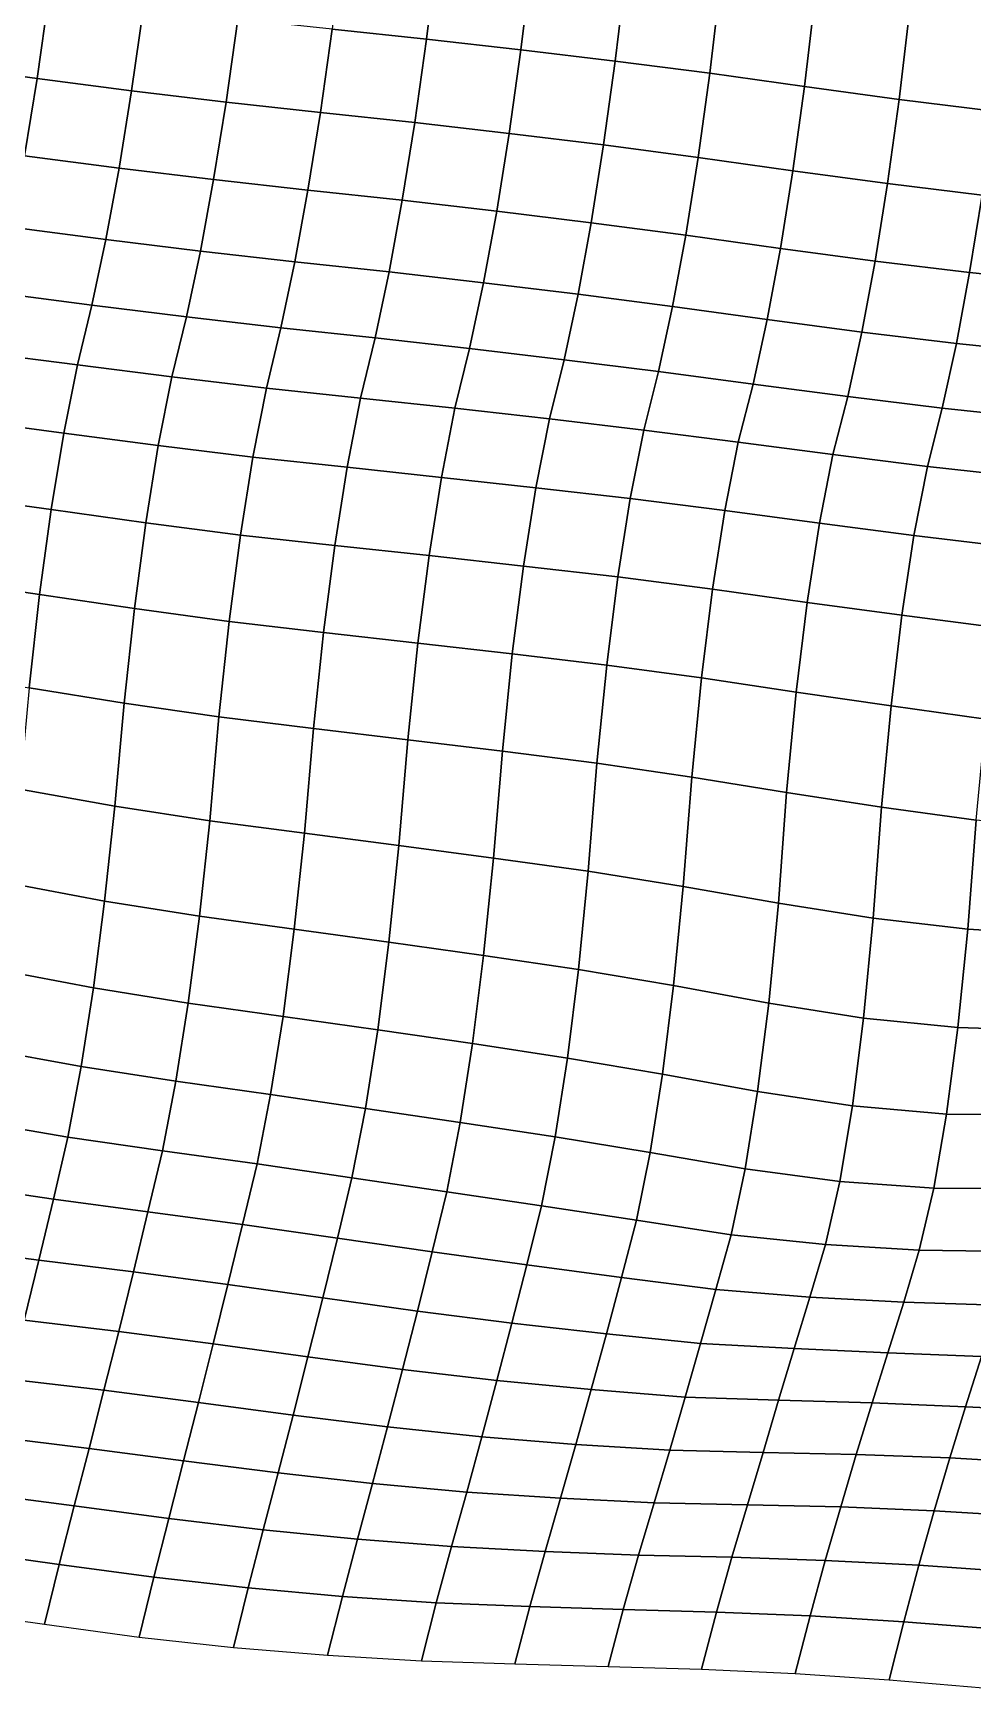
# Model space of a CAD drawing. Header units: metres. Extents: x -7.7 to 4.4, y -0.6 to 4.9.
# Drawn here: x -3.104 to -1.636, y -0.032 to 2.553 of the extents above; entities that cross this region are included whole.
import ezdxf

# ---------------------------------------------------------------- set-up
doc = ezdxf.new("R2010")
doc.units = ezdxf.units.M

msp = doc.modelspace()

# ---------------------------------------------------------------- linework, layer by layer
at = {"layer": 'C1'}
for points in [[(-2.61938, 2.69872, -8.23774), (-2.63656, 2.55951, -8.16573), (-2.48923, 2.54378, -8.14996), (-2.47208, 2.68309, -8.22188)], [(-2.47208, 2.68309, -8.22188), (-2.48923, 2.54378, -8.14996), (-2.34178, 2.52695, -8.13518), (-2.32469, 2.66681, -8.20661)], [(-2.32469, 2.66681, -8.20661), (-2.34178, 2.52695, -8.13518), (-2.19425, 2.50957, -8.1209), (-2.17728, 2.65042, -8.19143)], [(-2.17728, 2.65042, -8.19143), (-2.19425, 2.50957, -8.1209), (-2.04653, 2.49065, -8.10799), (-2.02966, 2.63227, -8.17784)], [(-3.22699, 2.63166, -8.22051), (-3.24542, 2.50245, -8.13952), (-3.09752, 2.4821, -8.1279), (-3.07915, 2.61176, -8.20849)], [(-3.07915, 2.61176, -8.20849), (-3.09752, 2.4821, -8.1279), (-2.94978, 2.46308, -8.11509), (-2.93142, 2.59273, -8.19568)], [(-2.02966, 2.63227, -8.17784), (-2.04653, 2.49065, -8.10799), (-1.89858, 2.46986, -8.09676), (-1.88173, 2.61171, -8.16641)], [(-1.88173, 2.61171, -8.16641), (-1.89858, 2.46986, -8.09676), (-1.75069, 2.44963, -8.08504), (-1.73382, 2.59125, -8.15488)], [(-2.93142, 2.59273, -8.19568), (-2.94978, 2.46308, -8.11509), (-2.80219, 2.44515, -8.1013), (-2.78385, 2.57502, -8.18169)], [(-1.73382, 2.59125, -8.15488), (-1.75069, 2.44963, -8.08504), (-1.60301, 2.43104, -8.07184), (-1.58605, 2.5719, -8.14237)], [(-2.78385, 2.57502, -8.18169), (-2.80219, 2.44515, -8.1013), (-2.65485, 2.42931, -8.08563), (-2.63656, 2.55951, -8.16573)], [(-2.63656, 2.55951, -8.16573), (-2.65485, 2.42931, -8.08563), (-2.50752, 2.41347, -8.06996), (-2.48923, 2.54378, -8.14996)], [(-2.48923, 2.54378, -8.14996), (-2.50752, 2.41347, -8.06996), (-2.36003, 2.39642, -8.05538), (-2.34178, 2.52695, -8.13518)], [(-2.34178, 2.52695, -8.13518), (-2.36003, 2.39642, -8.05538), (-2.21244, 2.37849, -8.04159), (-2.19425, 2.50957, -8.1209)], [(-2.19425, 2.50957, -8.1209), (-2.21244, 2.37849, -8.04159), (-2.06466, 2.35913, -8.02907), (-2.04653, 2.49065, -8.10799)], [(-3.24542, 2.50245, -8.13952), (-3.26492, 2.38192, -8.05074), (-3.11702, 2.36157, -8.03912), (-3.09752, 2.4821, -8.1279)], [(-3.09752, 2.4821, -8.1279), (-3.11702, 2.36157, -8.03912), (-2.96928, 2.34244, -8.02641), (-2.94978, 2.46308, -8.11509)], [(-2.04653, 2.49065, -8.10799), (-2.06466, 2.35913, -8.02907), (-1.91669, 2.33823, -8.01794), (-1.89858, 2.46986, -8.09676)], [(-2.94978, 2.46308, -8.11509), (-2.96928, 2.34244, -8.02641), (-2.82165, 2.32429, -8.01282), (-2.80219, 2.44515, -8.1013)], [(-1.89858, 2.46986, -8.09676), (-1.91669, 2.33823, -8.01794), (-1.76884, 2.31822, -8.00602), (-1.75069, 2.44963, -8.08504)], [(-2.80219, 2.44515, -8.1013), (-2.82165, 2.32429, -8.01282), (-2.67428, 2.30812, -7.99744), (-2.65485, 2.42931, -8.08563)], [(-1.75069, 2.44963, -8.08504), (-1.76884, 2.31822, -8.00602), (-1.62121, 2.30007, -7.99243), (-1.60301, 2.43104, -8.07184)], [(-2.65485, 2.42931, -8.08563), (-2.67428, 2.30812, -7.99744), (-2.52694, 2.29227, -7.98178), (-2.50752, 2.41347, -8.06996)], [(-2.50752, 2.41347, -8.06996), (-2.52694, 2.29227, -7.98178), (-2.37946, 2.27522, -7.96719), (-2.36003, 2.39642, -8.05538)], [(-2.36003, 2.39642, -8.05538), (-2.37946, 2.27522, -7.96719), (-2.23183, 2.25708, -7.9536), (-2.21244, 2.37849, -8.04159)], [(-3.11702, 2.36157, -8.03912), (-3.13764, 2.24994, -7.94236), (-2.9899, 2.2308, -7.92965), (-2.96928, 2.34244, -8.02641)], [(-2.21244, 2.37849, -8.04159), (-2.23183, 2.25708, -7.9536), (-2.08405, 2.23761, -7.94118), (-2.06466, 2.35913, -8.02907)], [(-2.06466, 2.35913, -8.02907), (-2.08405, 2.23761, -7.94118), (-1.93609, 2.21682, -7.92995), (-1.91669, 2.33823, -8.01794)], [(-2.96928, 2.34244, -8.02641), (-2.9899, 2.2308, -7.92965), (-2.84226, 2.21254, -7.91615), (-2.82165, 2.32429, -8.01282)], [(-1.91669, 2.33823, -8.01794), (-1.93609, 2.21682, -7.92995), (-1.78826, 2.19703, -7.91784), (-1.76884, 2.31822, -8.00602)], [(-2.82165, 2.32429, -8.01282), (-2.84226, 2.21254, -7.91615), (-2.69483, 2.19593, -7.90117), (-2.67428, 2.30812, -7.99744)], [(-2.67428, 2.30812, -7.99744), (-2.69483, 2.19593, -7.90117), (-2.54749, 2.18009, -7.88551), (-2.52694, 2.29227, -7.98178)], [(-1.76884, 2.31822, -8.00602), (-1.78826, 2.19703, -7.91784), (-1.64068, 2.17921, -7.90395), (-1.62121, 2.30007, -7.99243)], [(-2.52694, 2.29227, -7.98178), (-2.54749, 2.18009, -7.88551), (-2.40004, 2.16326, -7.87073), (-2.37946, 2.27522, -7.96719)], [(-2.37946, 2.27522, -7.96719), (-2.40004, 2.16326, -7.87073), (-2.25243, 2.14522, -7.85703), (-2.23183, 2.25708, -7.9536)], [(-1.62121, 2.30007, -7.99243), (-1.64068, 2.17921, -7.90395), (-1.49347, 2.16436, -7.88739), (-1.47392, 2.28456, -7.97646)], [(-3.13764, 2.24994, -7.94236), (-3.15939, 2.14731, -7.83751), (-3.01166, 2.12829, -7.8247), (-2.9899, 2.2308, -7.92965)], [(-2.23183, 2.25708, -7.9536), (-2.25243, 2.14522, -7.85703), (-2.10469, 2.12619, -7.84422), (-2.08405, 2.23761, -7.94118)], [(-2.9899, 2.2308, -7.92965), (-3.01166, 2.12829, -7.8247), (-2.86401, 2.10992, -7.8113), (-2.84226, 2.21254, -7.91615)], [(-2.08405, 2.23761, -7.94118), (-2.10469, 2.12619, -7.84422), (-1.95678, 2.10574, -7.8327), (-1.93609, 2.21682, -7.92995)], [(-2.84226, 2.21254, -7.91615), (-2.86401, 2.10992, -7.8113), (-2.71651, 2.09276, -7.79682), (-2.69483, 2.19593, -7.90117)], [(-1.93609, 2.21682, -7.92995), (-1.95678, 2.10574, -7.8327), (-1.80896, 2.08605, -7.82048), (-1.78826, 2.19703, -7.91784)], [(-2.69483, 2.19593, -7.90117), (-2.71651, 2.09276, -7.79682), (-2.56919, 2.07703, -7.78105), (-2.54749, 2.18009, -7.88551)], [(-2.54749, 2.18009, -7.88551), (-2.56919, 2.07703, -7.78105), (-2.42177, 2.06052, -7.76598), (-2.40004, 2.16326, -7.87073)], [(-1.78826, 2.19703, -7.91784), (-1.80896, 2.08605, -7.82048), (-1.66138, 2.06823, -7.80659), (-1.64068, 2.17921, -7.90395)], [(-1.64068, 2.17921, -7.90395), (-1.66138, 2.06823, -7.80659), (-1.51417, 2.05338, -7.79004), (-1.49347, 2.16436, -7.88739)], [(-3.15939, 2.14731, -7.83751), (-3.18228, 2.05381, -7.72448), (-3.03456, 2.03489, -7.71157), (-3.01166, 2.12829, -7.8247)], [(-2.40004, 2.16326, -7.87073), (-2.42177, 2.06052, -7.76598), (-2.27423, 2.04304, -7.75179), (-2.25243, 2.14522, -7.85703)], [(-3.01166, 2.12829, -7.8247), (-3.03456, 2.03489, -7.71157), (-2.88687, 2.01619, -7.69847), (-2.86401, 2.10992, -7.8113)], [(-2.25243, 2.14522, -7.85703), (-2.27423, 2.04304, -7.75179), (-2.12658, 2.02467, -7.73839), (-2.10469, 2.12619, -7.84422)], [(-2.10469, 2.12619, -7.84422), (-2.12658, 2.02467, -7.73839), (-1.97875, 2.00487, -7.72627), (-1.95678, 2.10574, -7.8327)], [(-2.86401, 2.10992, -7.8113), (-2.88687, 2.01619, -7.69847), (-2.73931, 1.99859, -7.68438), (-2.71651, 2.09276, -7.79682)], [(-1.95678, 2.10574, -7.8327), (-1.97875, 2.00487, -7.72627), (-1.83095, 1.98529, -7.71396), (-1.80896, 2.08605, -7.82048)], [(-2.71651, 2.09276, -7.79682), (-2.73931, 1.99859, -7.68438), (-2.592, 1.98297, -7.66851), (-2.56919, 2.07703, -7.78105)], [(-2.56919, 2.07703, -7.78105), (-2.592, 1.98297, -7.66851), (-2.44466, 1.96702, -7.65294), (-2.42177, 2.06052, -7.76598)], [(-1.80896, 2.08605, -7.82048), (-1.83095, 1.98529, -7.71396), (-1.68334, 1.96726, -7.70026), (-1.66138, 2.06823, -7.80659)], [(-3.18228, 2.05381, -7.72448), (-3.2036, 1.94777, -7.62268), (-3.05582, 1.92842, -7.61017), (-3.03456, 2.03489, -7.71157)], [(-2.42177, 2.06052, -7.76598), (-2.44466, 1.96702, -7.65294), (-2.29722, 1.95041, -7.63797), (-2.27423, 2.04304, -7.75179)], [(-2.27423, 2.04304, -7.75179), (-2.29722, 1.95041, -7.63797), (-2.14971, 1.93314, -7.62358), (-2.12658, 2.02467, -7.73839)], [(-1.66138, 2.06823, -7.80659), (-1.68334, 1.96726, -7.70026), (-1.53604, 1.95174, -7.6843), (-1.51417, 2.05338, -7.79004)], [(-3.03456, 2.03489, -7.71157), (-3.05582, 1.92842, -7.61017), (-2.90805, 1.90906, -7.59766), (-2.88687, 2.01619, -7.69847)], [(-2.12658, 2.02467, -7.73839), (-2.14971, 1.93314, -7.62358), (-2.00198, 1.91411, -7.61077), (-1.97875, 2.00487, -7.72627)], [(-2.88687, 2.01619, -7.69847), (-2.90805, 1.90906, -7.59766), (-2.7604, 1.89069, -7.58426), (-2.73931, 1.99859, -7.68438)], [(-2.73931, 1.99859, -7.68438), (-2.7604, 1.89069, -7.58426), (-2.61308, 1.87496, -7.56849), (-2.592, 1.98297, -7.66851)], [(-1.97875, 2.00487, -7.72627), (-2.00198, 1.91411, -7.61077), (-1.8542, 1.89475, -7.59826), (-1.83095, 1.98529, -7.71396)], [(-2.592, 1.98297, -7.66851), (-2.61308, 1.87496, -7.56849), (-2.46574, 1.85912, -7.55283), (-2.44466, 1.96702, -7.65294)], [(-2.44466, 1.96702, -7.65294), (-2.46574, 1.85912, -7.55283), (-2.31837, 1.84295, -7.53746), (-2.29722, 1.95041, -7.63797)], [(-1.83095, 1.98529, -7.71396), (-1.8542, 1.89475, -7.59826), (-1.70654, 1.87627, -7.58496), (-1.68334, 1.96726, -7.70026)], [(-1.68334, 1.96726, -7.70026), (-1.70654, 1.87627, -7.58496), (-1.55912, 1.85977, -7.56989), (-1.53604, 1.95174, -7.6843)], [(-3.2036, 1.94777, -7.62268), (-3.22335, 1.82922, -7.53213), (-3.07545, 1.80887, -7.52051), (-3.05582, 1.92842, -7.61017)], [(-2.29722, 1.95041, -7.63797), (-2.31837, 1.84295, -7.53746), (-2.17091, 1.82612, -7.52268), (-2.14971, 1.93314, -7.62358)], [(-3.05582, 1.92842, -7.61017), (-3.07545, 1.80887, -7.52051), (-2.92753, 1.78831, -7.50908), (-2.90805, 1.90906, -7.59766)], [(-2.14971, 1.93314, -7.62358), (-2.17091, 1.82612, -7.52268), (-2.02322, 1.80742, -7.50957), (-2.00198, 1.91411, -7.61077)], [(-2.00198, 1.91411, -7.61077), (-2.02322, 1.80742, -7.50957), (-1.87539, 1.78762, -7.49746), (-1.8542, 1.89475, -7.59826)], [(-2.90805, 1.90906, -7.59766), (-2.92753, 1.78831, -7.50908), (-2.77977, 1.76906, -7.49647), (-2.7604, 1.89069, -7.58426)], [(-2.7604, 1.89069, -7.58426), (-2.77977, 1.76906, -7.49647), (-2.63239, 1.75289, -7.4811), (-2.61308, 1.87496, -7.56849)], [(-1.8542, 1.89475, -7.59826), (-1.87539, 1.78762, -7.49746), (-1.72764, 1.76849, -7.48475), (-1.70654, 1.87627, -7.58496)], [(-2.61308, 1.87496, -7.56849), (-2.63239, 1.75289, -7.4811), (-2.48504, 1.73694, -7.46553), (-2.46574, 1.85912, -7.55283)], [(-1.70654, 1.87627, -7.58496), (-1.72764, 1.76849, -7.48475), (-1.58004, 1.75056, -7.47095), (-1.55912, 1.85977, -7.56989)], [(-2.46574, 1.85912, -7.55283), (-2.48504, 1.73694, -7.46553), (-2.33764, 1.72055, -7.45036), (-2.31837, 1.84295, -7.53746)], [(-2.31837, 1.84295, -7.53746), (-2.33764, 1.72055, -7.45036), (-2.19018, 1.70372, -7.43558), (-2.17091, 1.82612, -7.52268)], [(-3.22335, 1.82922, -7.53213), (-3.24155, 1.69825, -7.45272), (-3.09345, 1.67626, -7.44258), (-3.07545, 1.80887, -7.52051)], [(-2.17091, 1.82612, -7.52268), (-2.19018, 1.70372, -7.43558), (-2.04243, 1.68458, -7.42287), (-2.02322, 1.80742, -7.50957)], [(-3.07545, 1.80887, -7.52051), (-3.09345, 1.67626, -7.44258), (-2.94533, 1.65415, -7.43253), (-2.92753, 1.78831, -7.50908)], [(-2.92753, 1.78831, -7.50908), (-2.94533, 1.65415, -7.43253), (-2.79743, 1.63381, -7.4209), (-2.77977, 1.76906, -7.49647)], [(-2.02322, 1.80742, -7.50957), (-2.04243, 1.68458, -7.42287), (-1.89449, 1.6639, -7.41154), (-1.87539, 1.78762, -7.49746)], [(-1.87539, 1.78762, -7.49746), (-1.89449, 1.6639, -7.41154), (-1.74662, 1.64378, -7.39972), (-1.72764, 1.76849, -7.48475)], [(-2.77977, 1.76906, -7.49647), (-2.79743, 1.63381, -7.4209), (-2.64996, 1.61687, -7.40622), (-2.63239, 1.75289, -7.4811)], [(-1.72764, 1.76849, -7.48475), (-1.74662, 1.64378, -7.39972), (-1.59885, 1.62442, -7.3872), (-1.58004, 1.75056, -7.47095)], [(-2.63239, 1.75289, -7.4811), (-2.64996, 1.61687, -7.40622), (-2.50253, 1.60026, -7.39125), (-2.48504, 1.73694, -7.46553)], [(-2.48504, 1.73694, -7.46553), (-2.50253, 1.60026, -7.39125), (-2.35506, 1.58332, -7.37657), (-2.33764, 1.72055, -7.45036)], [(-2.33764, 1.72055, -7.45036), (-2.35506, 1.58332, -7.37657), (-2.20752, 1.56583, -7.36238), (-2.19018, 1.70372, -7.43558)], [(-3.24155, 1.69825, -7.45272), (-3.25822, 1.55498, -7.38435), (-3.10981, 1.53057, -7.37638), (-3.09345, 1.67626, -7.44258)], [(-2.19018, 1.70372, -7.43558), (-2.20752, 1.56583, -7.36238), (-2.05966, 1.54581, -7.35046), (-2.04243, 1.68458, -7.42287)], [(-2.04243, 1.68458, -7.42287), (-2.05966, 1.54581, -7.35046), (-1.91156, 1.52382, -7.34031), (-1.89449, 1.6639, -7.41154)], [(-3.09345, 1.67626, -7.44258), (-3.10981, 1.53057, -7.37638), (-2.96145, 1.50648, -7.36811), (-2.94533, 1.65415, -7.43253)], [(-1.89449, 1.6639, -7.41154), (-1.91156, 1.52382, -7.34031), (-1.76349, 1.50215, -7.32987), (-1.74662, 1.64378, -7.39972)], [(-2.94533, 1.65415, -7.43253), (-2.96145, 1.50648, -7.36811), (-2.8134, 1.48493, -7.35757), (-2.79743, 1.63381, -7.4209)], [(-2.79743, 1.63381, -7.4209), (-2.8134, 1.48493, -7.35757), (-2.6658, 1.467, -7.34377), (-2.64996, 1.61687, -7.40622)], [(-1.74662, 1.64378, -7.39972), (-1.76349, 1.50215, -7.32987), (-1.61555, 1.48148, -7.31854), (-1.59885, 1.62442, -7.3872)], [(-2.64996, 1.61687, -7.40622), (-2.6658, 1.467, -7.34377), (-2.51823, 1.44929, -7.32978), (-2.50253, 1.60026, -7.39125)], [(-2.50253, 1.60026, -7.39125), (-2.51823, 1.44929, -7.32978), (-2.37062, 1.43125, -7.31609), (-2.35506, 1.58332, -7.37657)], [(-2.35506, 1.58332, -7.37657), (-2.37062, 1.43125, -7.31609), (-2.22293, 1.41256, -7.30298), (-2.20752, 1.56583, -7.36238)], [(-2.20752, 1.56583, -7.36238), (-2.22293, 1.41256, -7.30298), (-2.07487, 1.39089, -7.29254), (-2.05966, 1.54581, -7.35046)], [(-3.10981, 1.53057, -7.37638), (-3.12455, 1.37191, -7.32182), (-2.97587, 1.3453, -7.31581), (-2.96145, 1.50648, -7.36811)], [(-2.05966, 1.54581, -7.35046), (-2.07487, 1.39089, -7.29254), (-1.92653, 1.36703, -7.28407), (-1.91156, 1.52382, -7.34031)], [(-2.96145, 1.50648, -7.36811), (-2.97587, 1.3453, -7.31581), (-2.82764, 1.32232, -7.30655), (-2.8134, 1.48493, -7.35757)], [(-1.91156, 1.52382, -7.34031), (-1.92653, 1.36703, -7.28407), (-1.77826, 1.34372, -7.27511), (-1.76349, 1.50215, -7.32987)], [(-1.76349, 1.50215, -7.32987), (-1.77826, 1.34372, -7.27511), (-1.63042, 1.32381, -7.26309), (-1.61555, 1.48148, -7.31854)], [(-2.8134, 1.48493, -7.35757), (-2.82764, 1.32232, -7.30655), (-2.67988, 1.30308, -7.29394), (-2.6658, 1.467, -7.34377)], [(-2.6658, 1.467, -7.34377), (-2.67988, 1.30308, -7.29394), (-2.53213, 1.28394, -7.28123), (-2.51823, 1.44929, -7.32978)], [(-2.51823, 1.44929, -7.32978), (-2.53213, 1.28394, -7.28123), (-2.38433, 1.26436, -7.26892), (-2.37062, 1.43125, -7.31609)], [(-2.37062, 1.43125, -7.31609), (-2.38433, 1.26436, -7.26892), (-2.23642, 1.24391, -7.25739), (-2.22293, 1.41256, -7.30298)], [(-2.22293, 1.41256, -7.30298), (-2.23642, 1.24391, -7.25739), (-2.08808, 1.22004, -7.24892), (-2.07487, 1.39089, -7.29254)], [(-3.12455, 1.37191, -7.32182), (-3.14075, 1.2249, -7.2568), (-2.9919, 1.19698, -7.25198), (-2.97587, 1.3453, -7.31581)], [(-2.07487, 1.39089, -7.29254), (-2.08808, 1.22004, -7.24892), (-1.93944, 1.19377, -7.24262), (-1.92653, 1.36703, -7.28407)], [(-2.97587, 1.3453, -7.31581), (-2.9919, 1.19698, -7.25198), (-2.84359, 1.17334, -7.24331), (-2.82764, 1.32232, -7.30655)], [(-1.92653, 1.36703, -7.28407), (-1.93944, 1.19377, -7.24262), (-1.79117, 1.17045, -7.23366), (-1.77826, 1.34372, -7.27511)], [(-2.82764, 1.32232, -7.30655), (-2.84359, 1.17334, -7.24331), (-2.6957, 1.1531, -7.23159), (-2.67988, 1.30308, -7.29394)], [(-1.77826, 1.34372, -7.27511), (-1.79117, 1.17045, -7.23366), (-1.64369, 1.1534, -7.21908), (-1.63042, 1.32381, -7.26309)], [(-1.63042, 1.32381, -7.26309), (-1.64369, 1.1534, -7.21908), (-1.49719, 1.14426, -7.1974), (-1.48315, 1.30852, -7.24693)], [(-2.67988, 1.30308, -7.29394), (-2.6957, 1.1531, -7.23159), (-2.54782, 1.13286, -7.21987), (-2.53213, 1.28394, -7.28123)], [(-2.53213, 1.28394, -7.28123), (-2.54782, 1.13286, -7.21987), (-2.39987, 1.11208, -7.20864), (-2.38433, 1.26436, -7.26892)], [(-2.38433, 1.26436, -7.26892), (-2.39987, 1.11208, -7.20864), (-2.25179, 1.09031, -7.19829), (-2.23642, 1.24391, -7.25739)], [(-2.23642, 1.24391, -7.25739), (-2.25179, 1.09031, -7.19829), (-2.1033, 1.06524, -7.19091), (-2.08808, 1.22004, -7.24892)], [(-3.14075, 1.2249, -7.2568), (-3.1584, 1.08954, -7.18133), (-3.00952, 1.06139, -7.17671), (-2.9919, 1.19698, -7.25198)], [(-2.08808, 1.22004, -7.24892), (-2.1033, 1.06524, -7.19091), (-1.95452, 1.03786, -7.1856), (-1.93944, 1.19377, -7.24262)], [(-2.9919, 1.19698, -7.25198), (-3.00952, 1.06139, -7.17671), (-2.86121, 1.03775, -7.16804), (-2.84359, 1.17334, -7.24331)], [(-1.93944, 1.19377, -7.24262), (-1.95452, 1.03786, -7.1856), (-1.80623, 1.01433, -7.17683), (-1.79117, 1.17045, -7.23366)], [(-2.84359, 1.17334, -7.24331), (-2.86121, 1.03775, -7.16804), (-2.71326, 1.01697, -7.15681), (-2.6957, 1.1531, -7.23159)], [(-1.79117, 1.17045, -7.23366), (-1.80623, 1.01433, -7.17683), (-1.65902, 0.99947, -7.16028), (-1.64369, 1.1534, -7.21908)], [(-2.6957, 1.1531, -7.23159), (-2.71326, 1.01697, -7.15681), (-2.56528, 0.99596, -7.14578), (-2.54782, 1.13286, -7.21987)], [(-1.64369, 1.1534, -7.21908), (-1.65902, 0.99947, -7.16028), (-1.51311, 0.99506, -7.13436), (-1.49719, 1.14426, -7.1974)], [(-2.54782, 1.13286, -7.21987), (-2.56528, 0.99596, -7.14578), (-2.41723, 0.97441, -7.13524), (-2.39987, 1.11208, -7.20864)], [(-2.39987, 1.11208, -7.20864), (-2.41723, 0.97441, -7.13524), (-2.26907, 0.95198, -7.12549), (-2.25179, 1.09031, -7.19829)], [(-3.1584, 1.08954, -7.18133), (-3.17751, 0.96582, -7.09542), (-3.02874, 0.93855, -7.09), (-3.00952, 1.06139, -7.17671)], [(-2.25179, 1.09031, -7.19829), (-2.26907, 0.95198, -7.12549), (-2.12055, 0.92669, -7.1183), (-2.1033, 1.06524, -7.19091)], [(-3.00952, 1.06139, -7.17671), (-3.02874, 0.93855, -7.09), (-2.88053, 0.91568, -7.08065), (-2.86121, 1.03775, -7.16804)], [(-2.1033, 1.06524, -7.19091), (-2.12055, 0.92669, -7.1183), (-1.9718, 0.89953, -7.11279), (-1.95452, 1.03786, -7.1856)], [(-2.86121, 1.03775, -7.16804), (-2.88053, 0.91568, -7.08065), (-2.73256, 0.89479, -7.06952), (-2.71326, 1.01697, -7.15681)], [(-1.95452, 1.03786, -7.1856), (-1.9718, 0.89953, -7.11279), (-1.82366, 0.87721, -7.10294), (-1.80623, 1.01433, -7.17683)], [(-2.71326, 1.01697, -7.15681), (-2.73256, 0.89479, -7.06952), (-2.58453, 0.87334, -7.05888), (-2.56528, 0.99596, -7.14578)], [(-1.80623, 1.01433, -7.17683), (-1.82366, 0.87721, -7.10294), (-1.67665, 0.864, -7.08491), (-1.65902, 0.99947, -7.16028)], [(-2.56528, 0.99596, -7.14578), (-2.58453, 0.87334, -7.05888), (-2.43641, 0.85124, -7.04883), (-2.41723, 0.97441, -7.13524)], [(-1.65902, 0.99947, -7.16028), (-1.67665, 0.864, -7.08491), (-1.53119, 0.8631, -7.05583), (-1.51311, 0.99506, -7.13436)], [(-3.17751, 0.96582, -7.09542), (-3.19806, 0.85364, -6.99915), (-3.04957, 0.82857, -6.99176), (-3.02874, 0.93855, -7.09)], [(-2.41723, 0.97441, -7.13524), (-2.43641, 0.85124, -7.04883), (-2.28825, 0.82881, -7.03908), (-2.26907, 0.95198, -7.12549)], [(-3.02874, 0.93855, -7.09), (-3.04957, 0.82857, -6.99176), (-2.90153, 0.80712, -6.98112), (-2.88053, 0.91568, -7.08065)], [(-2.26907, 0.95198, -7.12549), (-2.28825, 0.82881, -7.03908), (-2.13986, 0.80451, -7.03101), (-2.12055, 0.92669, -7.1183)], [(-2.88053, 0.91568, -7.08065), (-2.90153, 0.80712, -6.98112), (-2.75359, 0.78645, -6.96979), (-2.73256, 0.89479, -7.06952)], [(-2.12055, 0.92669, -7.1183), (-2.13986, 0.80451, -7.03101), (-1.99128, 0.77878, -7.02421), (-1.9718, 0.89953, -7.11279)], [(-2.73256, 0.89479, -7.06952), (-2.75359, 0.78645, -6.96979), (-2.60554, 0.76489, -6.95925), (-2.58453, 0.87334, -7.05888)], [(-1.9718, 0.89953, -7.11279), (-1.99128, 0.77878, -7.02421), (-1.8435, 0.75931, -7.0118), (-1.82366, 0.87721, -7.10294)], [(-3.19806, 0.85364, -6.99915), (-3.22006, 0.7531, -6.89242), (-3.07199, 0.73133, -6.88208), (-3.04957, 0.82857, -6.99176)], [(-2.58453, 0.87334, -7.05888), (-2.60554, 0.76489, -6.95925), (-2.45743, 0.74279, -6.94921), (-2.43641, 0.85124, -7.04883)], [(-1.82366, 0.87721, -7.10294), (-1.8435, 0.75931, -7.0118), (-1.69682, 0.74874, -6.9914), (-1.67665, 0.864, -7.08491)], [(-1.67665, 0.864, -7.08491), (-1.69682, 0.74874, -6.9914), (-1.5514, 0.74817, -6.96203), (-1.53119, 0.8631, -7.05583)], [(-3.04957, 0.82857, -6.99176), (-3.07199, 0.73133, -6.88208), (-2.9242, 0.71186, -6.86967), (-2.90153, 0.80712, -6.98112)], [(-2.43641, 0.85124, -7.04883), (-2.45743, 0.74279, -6.94921), (-2.30936, 0.72113, -6.93877), (-2.28825, 0.82881, -7.03908)], [(-2.28825, 0.82881, -7.03908), (-2.30936, 0.72113, -6.93877), (-2.16119, 0.69858, -6.92911), (-2.13986, 0.80451, -7.03101)], [(-2.90153, 0.80712, -6.98112), (-2.9242, 0.71186, -6.86967), (-2.77634, 0.69184, -6.85775), (-2.75359, 0.78645, -6.96979)], [(-2.13986, 0.80451, -7.03101), (-2.16119, 0.69858, -6.92911), (-2.01298, 0.67571, -6.91976), (-1.99128, 0.77878, -7.02421)], [(-2.75359, 0.78645, -6.96979), (-2.77634, 0.69184, -6.85775), (-2.62833, 0.67062, -6.84691), (-2.60554, 0.76489, -6.95925)], [(-1.99128, 0.77878, -7.02421), (-2.01298, 0.67571, -6.91976), (-1.86571, 0.66042, -6.9036), (-1.8435, 0.75931, -7.0118)], [(-3.22006, 0.7531, -6.89242), (-3.2424, 0.6552, -6.78334), (-3.09464, 0.63595, -6.77072), (-3.07199, 0.73133, -6.88208)], [(-2.60554, 0.76489, -6.95925), (-2.62833, 0.67062, -6.84691), (-2.48027, 0.64895, -6.83647), (-2.45743, 0.74279, -6.94921)], [(-1.8435, 0.75931, -7.0118), (-1.86571, 0.66042, -6.9036), (-1.71925, 0.65161, -6.88162), (-1.69682, 0.74874, -6.9914)], [(-3.07199, 0.73133, -6.88208), (-3.09464, 0.63595, -6.77072), (-2.94702, 0.6178, -6.75713), (-2.9242, 0.71186, -6.86967)], [(-2.45743, 0.74279, -6.94921), (-2.48027, 0.64895, -6.83647), (-2.33237, 0.62861, -6.82485), (-2.30936, 0.72113, -6.93877)], [(-1.69682, 0.74874, -6.9914), (-1.71925, 0.65161, -6.88162), (-1.57368, 0.64983, -6.85333), (-1.5514, 0.74817, -6.96203)], [(-2.9242, 0.71186, -6.86967), (-2.94702, 0.6178, -6.75713), (-2.79922, 0.59823, -6.74481), (-2.77634, 0.69184, -6.85775)], [(-2.30936, 0.72113, -6.93877), (-2.33237, 0.62861, -6.82485), (-2.18457, 0.60903, -6.81253), (-2.16119, 0.69858, -6.92911)], [(-2.16119, 0.69858, -6.92911), (-2.18457, 0.60903, -6.81253), (-2.03689, 0.59044, -6.79933), (-2.01298, 0.67571, -6.91976)], [(-2.77634, 0.69184, -6.85775), (-2.79922, 0.59823, -6.74481), (-2.65124, 0.57722, -6.73378), (-2.62833, 0.67062, -6.84691)], [(-2.01298, 0.67571, -6.91976), (-2.03689, 0.59044, -6.79933), (-1.89004, 0.57845, -6.78021), (-1.86571, 0.66042, -6.9036)], [(-3.2424, 0.6552, -6.78334), (-3.26507, 0.55993, -6.67188), (-3.1175, 0.54222, -6.65789), (-3.09464, 0.63595, -6.77072)], [(-2.62833, 0.67062, -6.84691), (-2.65124, 0.57722, -6.73378), (-2.50328, 0.55644, -6.72255), (-2.48027, 0.64895, -6.83647)], [(-2.48027, 0.64895, -6.83647), (-2.50328, 0.55644, -6.72255), (-2.35558, 0.53763, -6.70955), (-2.33237, 0.62861, -6.82485)], [(-1.86571, 0.66042, -6.9036), (-1.89004, 0.57845, -6.78021), (-1.74368, 0.57041, -6.75754), (-1.71925, 0.65161, -6.88162)], [(-1.71925, 0.65161, -6.88162), (-1.74368, 0.57041, -6.75754), (-1.59779, 0.5661, -6.73152), (-1.57368, 0.64983, -6.85333)], [(-3.09464, 0.63595, -6.77072), (-3.1175, 0.54222, -6.65789), (-2.96997, 0.52484, -6.6436), (-2.94702, 0.6178, -6.75713)], [(-2.33237, 0.62861, -6.82485), (-2.35558, 0.53763, -6.70955), (-2.20812, 0.5208, -6.69477), (-2.18457, 0.60903, -6.81253)], [(-2.94702, 0.6178, -6.75713), (-2.96997, 0.52484, -6.6436), (-2.82219, 0.50538, -6.63119), (-2.79922, 0.59823, -6.74481)], [(-2.79922, 0.59823, -6.74481), (-2.82219, 0.50538, -6.63119), (-2.67429, 0.48503, -6.61957), (-2.65124, 0.57722, -6.73378)], [(-2.18457, 0.60903, -6.81253), (-2.20812, 0.5208, -6.69477), (-2.06091, 0.50594, -6.67821), (-2.03689, 0.59044, -6.79933)], [(-2.65124, 0.57722, -6.73378), (-2.67429, 0.48503, -6.61957), (-2.52646, 0.46524, -6.60745), (-2.50328, 0.55644, -6.72255)], [(-2.03689, 0.59044, -6.79933), (-2.06091, 0.50594, -6.67821), (-1.91456, 0.49801, -6.65545), (-1.89004, 0.57845, -6.78021)], [(-1.89004, 0.57845, -6.78021), (-1.91456, 0.49801, -6.65545), (-1.76841, 0.49162, -6.6313), (-1.74368, 0.57041, -6.75754)], [(-1.74368, 0.57041, -6.75754), (-1.76841, 0.49162, -6.6313), (-1.62234, 0.48589, -6.60656), (-1.59779, 0.5661, -6.73152)], [(-2.50328, 0.55644, -6.72255), (-2.52646, 0.46524, -6.60745), (-2.37899, 0.4483, -6.59277), (-2.35558, 0.53763, -6.70955)], [(-3.1175, 0.54222, -6.65789), (-3.14059, 0.45036, -6.54338), (-2.99305, 0.43288, -6.52919), (-2.96997, 0.52484, -6.6436)], [(-2.96997, 0.52484, -6.6436), (-2.99305, 0.43288, -6.52919), (-2.84528, 0.41352, -6.51668), (-2.82219, 0.50538, -6.63119)], [(-2.35558, 0.53763, -6.70955), (-2.37899, 0.4483, -6.59277), (-2.23184, 0.43399, -6.57572), (-2.20812, 0.5208, -6.69477)], [(-2.20812, 0.5208, -6.69477), (-2.23184, 0.43399, -6.57572), (-2.08503, 0.42232, -6.55631), (-2.06091, 0.50594, -6.67821)], [(-2.82219, 0.50538, -6.63119), (-2.84528, 0.41352, -6.51668), (-2.69746, 0.39383, -6.50446), (-2.67429, 0.48503, -6.61957)], [(-2.06091, 0.50594, -6.67821), (-2.08503, 0.42232, -6.55631), (-1.93904, 0.41725, -6.53098), (-1.91456, 0.49801, -6.65545)], [(-1.91456, 0.49801, -6.65545), (-1.93904, 0.41725, -6.53098), (-1.79316, 0.41305, -6.50486), (-1.76841, 0.49162, -6.6313)], [(-1.76841, 0.49162, -6.6313), (-1.79316, 0.41305, -6.50486), (-1.64705, 0.40699, -6.48041), (-1.62234, 0.48589, -6.60656)], [(-2.67429, 0.48503, -6.61957), (-2.69746, 0.39383, -6.50446), (-2.54983, 0.37557, -6.49096), (-2.52646, 0.46524, -6.60745)], [(-1.62234, 0.48589, -6.60656), (-1.64705, 0.40699, -6.48041), (-1.50086, 0.40027, -6.45656), (-1.47653, 0.48224, -6.57995)], [(-3.14059, 0.45036, -6.54338), (-3.16391, 0.36026, -6.42729), (-3.01628, 0.34211, -6.41369), (-2.99305, 0.43288, -6.52919)], [(-2.52646, 0.46524, -6.60745), (-2.54983, 0.37557, -6.49096), (-2.40256, 0.36028, -6.4748), (-2.37899, 0.4483, -6.59277)], [(-2.37899, 0.4483, -6.59277), (-2.40256, 0.36028, -6.4748), (-2.25572, 0.34839, -6.45559), (-2.23184, 0.43399, -6.57572)], [(-2.99305, 0.43288, -6.52919), (-3.01628, 0.34211, -6.41369), (-2.8685, 0.32265, -6.40128), (-2.84528, 0.41352, -6.51668)], [(-2.23184, 0.43399, -6.57572), (-2.25572, 0.34839, -6.45559), (-2.10924, 0.33936, -6.43381), (-2.08503, 0.42232, -6.55631)], [(-2.08503, 0.42232, -6.55631), (-2.10924, 0.33936, -6.43381), (-1.96344, 0.33583, -6.4071), (-1.93904, 0.41725, -6.53098)], [(-1.93904, 0.41725, -6.53098), (-1.96344, 0.33583, -6.4071), (-1.8177, 0.33273, -6.37999), (-1.79316, 0.41305, -6.50486)], [(-2.84528, 0.41352, -6.51668), (-2.8685, 0.32265, -6.40128), (-2.72078, 0.30373, -6.38837), (-2.69746, 0.39383, -6.50446)], [(-2.69746, 0.39383, -6.50446), (-2.72078, 0.30373, -6.38837), (-2.57336, 0.28723, -6.3733), (-2.54983, 0.37557, -6.49096)], [(-1.79316, 0.41305, -6.50486), (-1.8177, 0.33273, -6.37999), (-1.67166, 0.32721, -6.35506), (-1.64705, 0.40699, -6.48041)], [(-1.64705, 0.40699, -6.48041), (-1.67166, 0.32721, -6.35506), (-1.52524, 0.31873, -6.33278), (-1.50086, 0.40027, -6.45656)], [(-2.54983, 0.37557, -6.49096), (-2.57336, 0.28723, -6.3733), (-2.42633, 0.2738, -6.35546), (-2.40256, 0.36028, -6.4748)], [(-3.16391, 0.36026, -6.42729), (-3.18743, 0.27181, -6.30972), (-3.03965, 0.25245, -6.29721), (-3.01628, 0.34211, -6.41369)], [(-3.01628, 0.34211, -6.41369), (-3.03965, 0.25245, -6.29721), (-2.89182, 0.23266, -6.28509), (-2.8685, 0.32265, -6.40128)], [(-2.40256, 0.36028, -6.4748), (-2.42633, 0.2738, -6.35546), (-2.27976, 0.26412, -6.33427), (-2.25572, 0.34839, -6.45559)], [(-2.25572, 0.34839, -6.45559), (-2.27976, 0.26412, -6.33427), (-2.13353, 0.25706, -6.31072), (-2.10924, 0.33936, -6.43381)], [(-2.10924, 0.33936, -6.43381), (-2.13353, 0.25706, -6.31072), (-1.9878, 0.25407, -6.28351), (-1.96344, 0.33583, -6.4071)], [(-2.8685, 0.32265, -6.40128), (-2.89182, 0.23266, -6.28509), (-2.74425, 0.21495, -6.2711), (-2.72078, 0.30373, -6.38837)], [(-1.96344, 0.33583, -6.4071), (-1.9878, 0.25407, -6.28351), (-1.84203, 0.25076, -6.25661), (-1.8177, 0.33273, -6.37999)], [(-1.8177, 0.33273, -6.37999), (-1.84203, 0.25076, -6.25661), (-1.69592, 0.24469, -6.23216), (-1.67166, 0.32721, -6.35506)], [(-1.67166, 0.32721, -6.35506), (-1.69592, 0.24469, -6.23216), (-1.54943, 0.23566, -6.21038), (-1.52524, 0.31873, -6.33278)], [(-2.72078, 0.30373, -6.38837), (-2.74425, 0.21495, -6.2711), (-2.59706, 0.2002, -6.25445), (-2.57336, 0.28723, -6.3733)], [(-2.57336, 0.28723, -6.3733), (-2.59706, 0.2002, -6.25445), (-2.45028, 0.18887, -6.23474), (-2.42633, 0.2738, -6.35546)], [(-3.18743, 0.27181, -6.30972), (-3.21068, 0.18127, -6.19403), (-3.06277, 0.16081, -6.1825), (-3.03965, 0.25245, -6.29721)], [(-2.42633, 0.2738, -6.35546), (-2.45028, 0.18887, -6.23474), (-2.30397, 0.18115, -6.21177), (-2.27976, 0.26412, -6.33427)], [(-2.27976, 0.26412, -6.33427), (-2.30397, 0.18115, -6.21177), (-2.1579, 0.17542, -6.18704), (-2.13353, 0.25706, -6.31072)], [(-3.03965, 0.25245, -6.29721), (-3.06277, 0.16081, -6.1825), (-2.91492, 0.1408, -6.17058), (-2.89182, 0.23266, -6.28509)], [(-2.13353, 0.25706, -6.31072), (-2.1579, 0.17542, -6.18704), (-2.0121, 0.17188, -6.16033), (-1.9878, 0.25407, -6.28351)], [(-1.9878, 0.25407, -6.28351), (-2.0121, 0.17188, -6.16033), (-1.86615, 0.16714, -6.1347), (-1.84203, 0.25076, -6.25661)], [(-1.84203, 0.25076, -6.25661), (-1.86615, 0.16714, -6.1347), (-1.71984, 0.15942, -6.11174), (-1.69592, 0.24469, -6.23216)], [(-1.69592, 0.24469, -6.23216), (-1.71984, 0.15942, -6.11174), (-1.57317, 0.14897, -6.09124), (-1.54943, 0.23566, -6.21038)], [(-2.89182, 0.23266, -6.28509), (-2.91492, 0.1408, -6.17058), (-2.76746, 0.12397, -6.1558), (-2.74425, 0.21495, -6.2711)], [(-2.74425, 0.21495, -6.2711), (-2.76746, 0.12397, -6.1558), (-2.62047, 0.11087, -6.13767), (-2.59706, 0.2002, -6.25445)], [(-3.21068, 0.18127, -6.19403), (-3.23365, 0.08842, -6.0804), (-3.08565, 0.0672, -6.06957), (-3.06277, 0.16081, -6.1825)], [(-2.59706, 0.2002, -6.25445), (-2.62047, 0.11087, -6.13767), (-2.47387, 0.10096, -6.11668), (-2.45028, 0.18887, -6.23474)], [(-2.45028, 0.18887, -6.23474), (-2.47387, 0.10096, -6.11668), (-2.32776, 0.0949, -6.09223), (-2.30397, 0.18115, -6.21177)], [(-2.30397, 0.18115, -6.21177), (-2.32776, 0.0949, -6.09223), (-2.18183, 0.09026, -6.06651), (-2.1579, 0.17542, -6.18704)], [(-3.06277, 0.16081, -6.1825), (-3.08565, 0.0672, -6.06957), (-2.93776, 0.04696, -6.05784), (-2.91492, 0.1408, -6.17058)], [(-2.1579, 0.17542, -6.18704), (-2.18183, 0.09026, -6.06651), (-2.03598, 0.08628, -6.04019), (-2.0121, 0.17188, -6.16033)], [(-2.0121, 0.17188, -6.16033), (-2.03598, 0.08628, -6.04019), (-1.88988, 0.08033, -6.01565), (-1.86615, 0.16714, -6.1347)], [(-1.86615, 0.16714, -6.1347), (-1.88988, 0.08033, -6.01565), (-1.7434, 0.0713, -5.99387), (-1.71984, 0.15942, -6.11174)], [(-1.71984, 0.15942, -6.11174), (-1.7434, 0.0713, -5.99387), (-1.5966, 0.05974, -5.97436), (-1.57317, 0.14897, -6.09124)], [(-2.91492, 0.1408, -6.17058), (-2.93776, 0.04696, -6.05784), (-2.7904, 0.0309, -6.04237), (-2.76746, 0.12397, -6.1558)], [(-2.76746, 0.12397, -6.1558), (-2.7904, 0.0309, -6.04237), (-2.64355, 0.0189, -6.02325), (-2.62047, 0.11087, -6.13767)], [(-2.62047, 0.11087, -6.13767), (-2.64355, 0.0189, -6.02325), (-2.4971, 0.0102, -6.00118), (-2.47387, 0.10096, -6.11668)], [(-2.47387, 0.10096, -6.11668), (-2.4971, 0.0102, -6.00118), (-2.35116, 0.00545, -5.97555), (-2.32776, 0.0949, -6.09223)], [(-2.32776, 0.0949, -6.09223), (-2.35116, 0.00545, -5.97555), (-2.20531, 0.00148, -5.94924), (-2.18183, 0.09026, -6.06651)], [(-2.18183, 0.09026, -6.06651), (-2.20531, 0.00148, -5.94924), (-2.05941, -0.00283, -5.92322), (-2.03598, 0.08628, -6.04019)], [(-2.03598, 0.08628, -6.04019), (-2.05941, -0.00283, -5.92322), (-1.91321, -0.00966, -5.89946), (-1.88988, 0.08033, -6.01565)], [(-1.88988, 0.08033, -6.01565), (-1.91321, -0.00966, -5.89946), (-1.76661, -0.01957, -5.87847), (-1.7434, 0.0713, -5.99387)], [(-1.7434, 0.0713, -5.99387), (-1.76661, -0.01957, -5.87847), (-1.61969, -0.03212, -5.85985), (-1.5966, 0.05974, -5.97436)]]:
    msp.add_3dface(points, dxfattribs=at)

doc.saveas('drawing.dxf')
